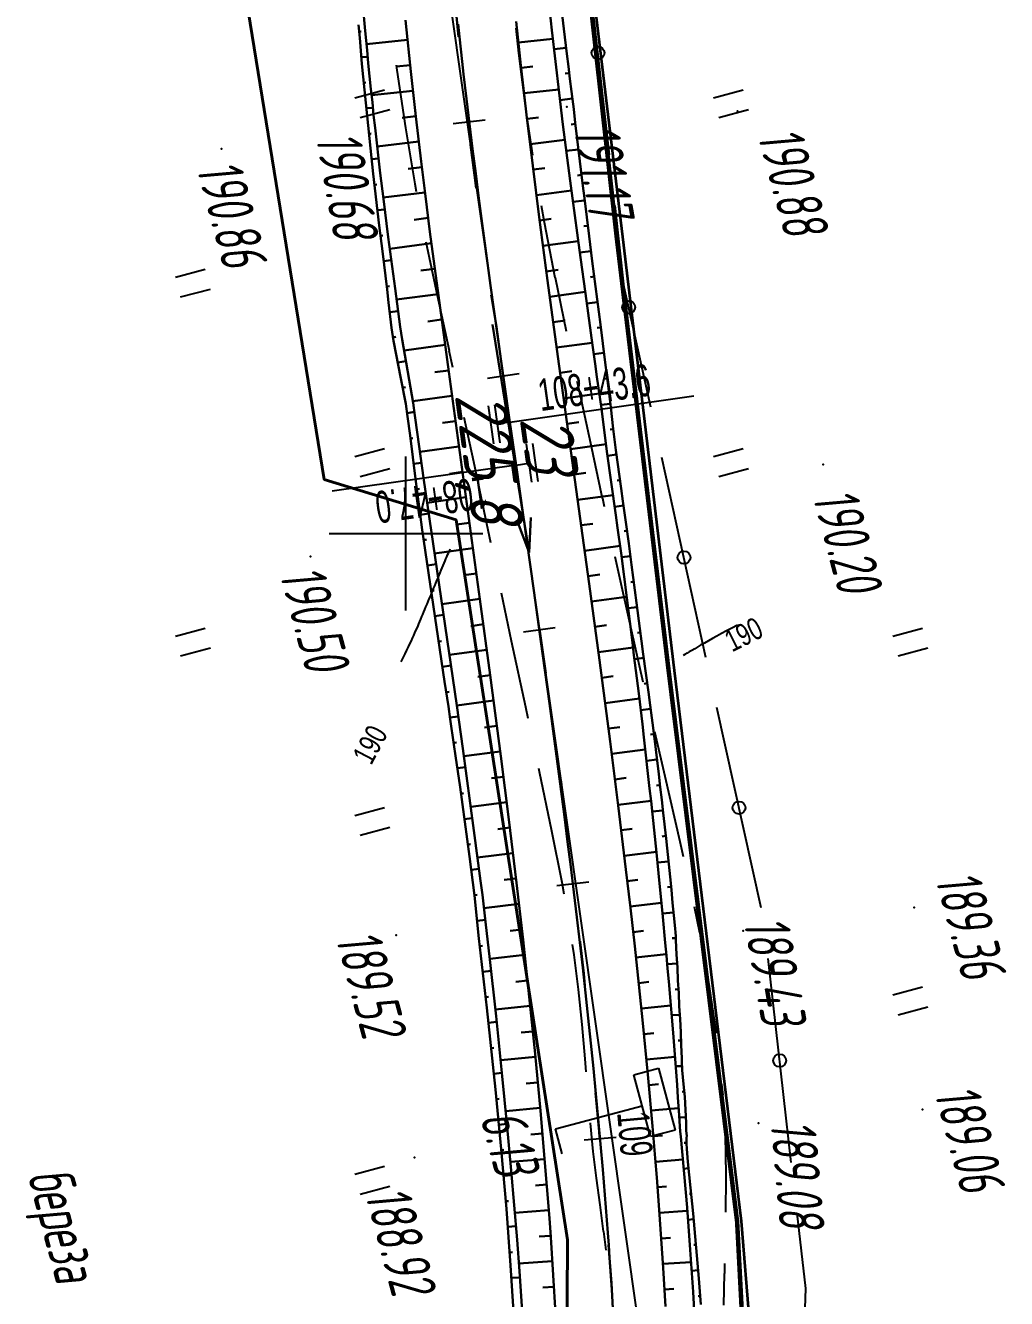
# Model space of a CAD drawing. Header units: millimetres. Extents: x -1799 to 6962, y -1020 to 4121.
# Drawn here: x 5764.7 to 5841.2, y 618.9 to 718.3 of the extents above; entities that cross this region are included whole.
import ezdxf

# ---------------------------------------------------------------- set-up
doc = ezdxf.new("R2010")
doc.units = ezdxf.units.MM
doc.linetypes.add('CONTI', pattern=[0])
doc.linetypes.add('STROT', pattern=[1.7, 0.5, -1.2])
for name, color, linetype, lineweight in [('10', 1, 'Continuous', 35), ('КОПИЯ_ОСЬ_13_ОТКОСЫ', 7, 'Continuous', 30), ('ОСЬ_ВЕРХ_ПОКРЫТИЯ_ГРАНИЦЫ_ПОЛОС', 7, 'Continuous', 30), ('ОСЬ_ВЕРХ_ПОКРЫТИЯ_ОСЬ', 1, 'Continuous', 30), ('Уклоны ПЧ', 5, 'Continuous', 30)]:
    doc.layers.add(name, color=color, linetype=linetype, lineweight=lineweight)
for name, color, linetype in [('_Ростелеком', 6, 'Continuous'), ('GOR_BDEFAULT', 212, 'CONTI'), ('NAD_MDEFAULT', 7, 'CONTI'), ('PI_OTDEFAULT', 172, 'CONTI'), ('PI_TTDEFAULT', 5, 'CONTI'), ('PLN_O', 7, 'CONTI'), ('SETKR', 2, 'CONTI'), ('SIT_LDEFAULT', 7, 'CONTI'), ('USLZNDEFAULT', 7, 'CONTI'), ('ZAPSKDEFAULT', 7, 'CONTI'), ('КОПИЯ_ОСЬ_ТАНГЕНСЫ', 1, 'Continuous'), ('ОСЬ_ВЕРХ_ПОКРЫТИЯ_ОТКОСЫ', 7, 'Continuous'), ('ОСЬ_ВЕРХ_ПОКРЫТИЯ_ПИКЕТЫ', 1, 'Continuous'), ('ОСЬ_ВЕРХ_ПОКРЫТИЯ_РАЗБИВКА_КРИВ', 1, 'Continuous'), ('ОСЬ_ВЕРХ_ПОКРЫТИЯ_ТАНГЕНСЫ', 1, 'Continuous'), ('разметка', 7, 'Continuous')]:
    doc.layers.add(name, color=color, linetype=linetype)
doc.styles.add('eskd', font='spds.shx', dxfattribs={"width": 1.2, "oblique": 15})
doc.styles.add('SHRFT', font='TXT', dxfattribs={"width": 3.5})
doc.styles.get("Standard").update_dxf_attribs({"font": 'arial.ttf'})
doc.styles.add('STYLE1', font='romand.shx', dxfattribs={"width": 0.9})
doc.styles.add('ГОСТ', font='', dxfattribs={"oblique": 15, "height": 4})
doc.styles.get('ГОСТ').set_extended_font_data('GOST type A')
doc.linetypes.add('кабель_связи_проект.', pattern='A,10,-1,["/",STYLE1,S=3,R=0,X=0,Y=-1.5],-4.1', length=15.1)

# ---------------------------------------------------------------- blocks, each defined once
blk = doc.blocks.new('BL_333')
at = {"color": 0}
for p, q in [((0, -6), (0, 6)), ((-6, 0), (6, 0))]:
    blk.add_line(p, q, dxfattribs=at)
blk = doc.blocks.new('BL_2011')
at = {"color": 0}
for p, q in [((0, 0), (0, 2.4)), ((1.6, 0), (1.6, 2.4))]:
    blk.add_line(p, q, dxfattribs=at)
blk = doc.blocks.new('BL_13')
at = {"color": 0}
for p, q in [((-2.5, 7), (-2.5, 9)), ((-2.5, 9), (2.5, 9)), ((2.5, 9), (2.5, 7)), ((0, 7), (-2.5, 7)), ((0, 0), (0, 7)), ((2.5, 7), (0, 7)), ((2, 0), (0, 0))]:
    blk.add_line(p, q, dxfattribs=at)
blk = doc.blocks.new('Стрелка')
at = {"layer": 'Уклоны ПЧ', "ltscale": 2}
for points in [[(-0.023, -0.048), (-0.023, 17.972)], [(-0.023, -0.048), (-0.578, 2.622)], [(-0.023, -0.048), (0.532, 2.622)]]:
    blk.add_lwpolyline(points, dxfattribs=at)

msp = doc.modelspace()

# ---------------------------------------------------------------- linework, layer by layer
at = {"layer": '10'}
for points in [[(5791.986, 953.603), (5791.356, 869.793), (5788.866, 808.053), (5789.696, 780.673), (5780.206, 783.033), (5779.846, 777.413), (5780.636, 728.103), (5787.976, 682.863), (5798.266, 679.713), (5806.956, 623.533), (5806.826, 600.023), (5806.366, 595.693), (5796.156, 534.013), (5786.736, 494.343), (5786.736, 494.343), (5786.736, 494.343), (5786.736, 494.343), (5773.306, 448.933)], [(5806.826, 600.023), (5806.956, 623.533), (5798.266, 679.713), (5787.976, 682.863), (5780.636, 728.103), (5779.846, 777.413), (5780.206, 783.033), (5789.696, 780.673), (5788.866, 808.053), (5791.356, 869.793), (5791.986, 953.603)], [(5785.337, 439.04), (5802.246, 489.523), (5802.576, 490.563), (5812.706, 528.123), (5815.846, 539.793), (5823.526, 571.003), (5823.366, 574.003), (5821.176, 616.973), (5820.536, 624.983), (5815.316, 667.943), (5811.266, 701.793), (5811.266, 701.793), (5807.796, 730.883), (5807.706, 733.563), (5806.736, 764.043), (5806.736, 764.043), (5805.776, 794.043), (5805.296, 808.853), (5805.276, 823.823), (5805.226, 853.613), (5805.166, 883.413), (5805.086, 913.563)]]:
    msp.add_lwpolyline(points, dxfattribs=at)
at = {"layer": '_Ростелеком', "linetype": 'кабель_связи_проект.', "ltscale": 0.25, "const_width": 0.35}
msp.add_lwpolyline([(5811.586, 526.208), (5817.927, 551.218), (5821.624, 570.4), (5821.592, 598.019), (5820.193, 624.948), (5814.845, 667.959), (5810.795, 701.765), (5807.382, 732.315), (5806.419, 764.003), (5805.163, 808.887), (5805.276, 823.823), (5805.226, 853.613), (5805.166, 883.413), (5805.086, 913.563)], dxfattribs=at)
at = {"layer": 'GOR_BDEFAULT', "color": 212, "elevation": 190, "flags": 128}
for points in [[(5793.972, 668.619), (5794.132, 668.949), (5794.282, 669.249), (5794.422, 669.529), (5794.552, 669.789), (5794.662, 670.029), (5794.772, 670.259), (5794.872, 670.479), (5794.962, 670.679), (5795.052, 670.879), (5795.132, 671.069), (5795.212, 671.249), (5795.292, 671.429), (5795.362, 671.599), (5795.442, 671.779), (5795.512, 671.959), (5795.592, 672.149), (5795.662, 672.329), (5795.742, 672.529), (5795.832, 672.719), (5795.912, 672.919), (5795.992, 673.119), (5796.082, 673.319), (5796.162, 673.529), (5796.252, 673.729), (5796.332, 673.939), (5796.422, 674.149), (5796.502, 674.349), (5796.592, 674.559), (5796.682, 674.769), (5796.762, 674.969), (5796.852, 675.169), (5796.932, 675.379), (5797.022, 675.579), (5797.102, 675.769), (5797.182, 675.959), (5797.262, 676.149), (5797.332, 676.329), (5797.402, 676.499), (5797.472, 676.659), (5797.542, 676.819), (5797.602, 676.969), (5797.662, 677.109), (5797.712, 677.229), (5797.762, 677.349), (5797.812, 677.449)], [(5820.212, 671.489), (5819.772, 671.259), (5819.372, 671.039), (5818.982, 670.829), (5818.622, 670.629), (5818.272, 670.439), (5817.952, 670.259), (5817.652, 670.089), (5817.372, 669.939), (5817.122, 669.789), (5816.882, 669.649), (5816.662, 669.519), (5816.462, 669.409), (5816.282, 669.299), (5816.122, 669.199), (5815.972, 669.119)]]:
    msp.add_lwpolyline(points, dxfattribs=at)
at = {"layer": 'PI_TTDEFAULT', "color": 5}
for p in [(5806.902, 711.939, 191.168), (5820.222, 711.599, 190.877), (5791.492, 709.739, 190.682), (5779.962, 708.649, 190.864), (5826.912, 684.029, 190.199), (5786.892, 676.839, 190.5), (5834.002, 649.449, 189.363), (5793.592, 647.299, 189.524), (5820.672, 647.639, 189.429), (5834.662, 633.689, 189.061), (5821.852, 632.629, 189.083), (5795.012, 629.949, 188.924)]:
    msp.add_point(p, dxfattribs=at)
at = {"layer": 'PLN_O'}
for p, q in [((5810.222, 708.189), (5808.442, 724.089)), ((5811.382, 697.849), (5810.672, 704.219)), ((5813.452, 688.489), (5811.382, 697.849)), ((5817.762, 668.959), (5814.312, 684.579)), ((5822.062, 649.429), (5818.612, 665.049)), ((5824.422, 629.569), (5822.612, 645.469)), ((5825.552, 619.719), (5824.882, 625.599)), ((5825.222, 609.639), (5825.552, 619.719))]:
    msp.add_line(p, q, dxfattribs=at)
for centre in [(5809.332, 716.139), (5811.732, 696.299), (5816.042, 676.769), (5820.342, 657.239), (5823.512, 637.519)]:
    msp.add_circle(centre, 0.5, dxfattribs=at)
at = {"layer": 'SIT_LDEFAULT', "color": 7}
for p, q in [((5803.162, 716.109), (5802.952, 718.059)), ((5803.742, 711.579), (5803.162, 716.109)), ((5793.582, 715.189), (5793.632, 714.789)), ((5793.632, 714.789), (5794.302, 710.279)), ((5804.262, 708.149), (5803.742, 711.579)), ((5794.302, 710.279), (5795.042, 705.919)), ((5795.042, 705.919), (5795.152, 705.329)), ((5805.162, 702.909), (5804.932, 704.209)), ((5806.002, 698.589), (5805.162, 702.909)), ((5795.912, 701.399), (5796.782, 697.239)), ((5806.882, 694.399), (5806.012, 698.589)), ((5796.772, 697.239), (5797.712, 692.909)), ((5797.702, 692.909), (5797.992, 691.619)), ((5807.832, 689.969), (5807.722, 690.489)), ((5808.772, 685.659), (5807.832, 689.969)), ((5798.862, 687.709), (5799.622, 684.249)), ((5809.692, 681.359), (5808.772, 685.659)), ((5799.622, 684.249), (5800.542, 679.919)), ((5809.842, 680.719), (5809.702, 681.359)), ((5800.532, 679.919), (5800.952, 677.929)), ((5810.732, 676.579), (5810.682, 676.809)), ((5811.962, 671.099), (5810.732, 676.579)), ((5801.772, 674.019), (5802.562, 670.269)), ((5812.872, 667.049), (5811.952, 671.099)), ((5802.572, 670.269), (5803.672, 665.109)), ((5803.672, 665.109), (5803.862, 664.239)), ((5814.572, 659.689), (5813.772, 663.159)), ((5804.702, 660.319), (5804.752, 660.079)), ((5804.742, 660.079), (5805.702, 655.439)), ((5815.742, 654.569), (5814.572, 659.689)), ((5805.702, 655.439), (5806.502, 651.439)), ((5816.002, 653.409), (5815.742, 654.569)), ((5806.502, 651.439), (5806.672, 650.529)), ((5817.292, 647.479), (5816.862, 649.499)), ((5817.692, 645.389), (5817.302, 647.479)), ((5807.332, 646.579), (5807.452, 645.759)), ((5807.462, 645.759), (5807.792, 643.059)), ((5818.042, 643.289), (5817.682, 645.389)), ((5807.792, 643.059), (5808.062, 640.339)), ((5818.352, 641.189), (5818.032, 643.289)), ((5818.572, 639.649), (5818.362, 641.189)), ((5808.062, 640.339), (5808.302, 637.659)), ((5808.302, 637.659), (5808.382, 636.629)), ((5819.092, 634.849), (5819.012, 635.679)), ((5819.232, 632.729), (5819.082, 634.849)), ((5808.722, 632.649), (5808.722, 632.629)), ((5808.722, 632.629), (5808.942, 630.419)), ((5819.322, 630.539), (5819.232, 632.729)), ((5808.942, 630.419), (5809.192, 628.339)), ((5819.342, 628.229), (5819.322, 630.539)), ((5809.192, 628.339), (5809.472, 626.259)), ((5819.322, 625.829), (5819.342, 628.229)), ((5809.472, 626.259), (5809.752, 624.179)), ((5819.322, 625.689), (5819.322, 625.829)), ((5809.762, 624.179), (5809.952, 622.729)), ((5819.162, 618.419), (5819.212, 620.889)), ((5819.222, 620.889), (5819.242, 621.689))]:
    msp.add_line(p, q, dxfattribs=at)
at = {"layer": 'КОПИЯ_ОСЬ_13_ОТКОСЫ'}
for points in [[(5805.432, 720.838), (5805.742, 717.906), (5806.018, 715.459), (5806.299, 713.011), (5806.596, 710.561), (5807.166, 706.146), (5807.892, 700.74), (5808.431, 696.799), (5808.911, 693.345), (5809.115, 691.863), (5809.255, 690.874), (5809.597, 688.399), (5810.038, 685.028), (5810.735, 680.073), (5810.87, 679.081), (5811.131, 677.094), (5812.023, 670.13), (5812.143, 669.133), (5812.515, 666.142), (5812.807, 663.748), (5812.916, 662.748), (5813.368, 658.748), (5813.477, 657.747), (5813.581, 656.745), (5813.898, 653.738), (5814.062, 652.132), (5814.394, 648.719), (5814.581, 646.709), (5814.678, 645.704), (5814.768, 644.698), (5814.861, 643.692), (5815.204, 639.664), (5815.441, 636.639), (5815.512, 635.63), (5815.579, 634.62), (5815.633, 633.608), (5815.737, 631.99), (5815.801, 631.591), (5816.284, 626.04), (5816.535, 622.752), (5816.759, 619.462), (5816.981, 615.607)], [(5805.432, 720.838), (5805.742, 717.905), (5806.018, 715.459), (5806.299, 713.011), (5806.596, 710.561), (5807.166, 706.146), (5807.891, 700.74), (5808.431, 696.799), (5808.911, 693.345), (5809.115, 691.863), (5809.255, 690.874), (5809.597, 688.399), (5810.038, 685.028), (5810.735, 680.073), (5810.869, 679.081), (5811.131, 677.094), (5812.023, 670.13), (5812.143, 669.132), (5812.515, 666.142), (5812.806, 663.748), (5812.917, 662.748), (5813.368, 658.748), (5813.477, 657.747), (5813.581, 656.745), (5813.898, 653.738), (5814.062, 652.132), (5814.394, 648.719), (5814.581, 646.709), (5814.678, 645.704), (5814.768, 644.698), (5814.861, 643.692), (5815.204, 639.664), (5815.441, 636.639), (5815.512, 635.63), (5815.579, 634.62), (5815.633, 633.608), (5815.737, 631.991), (5815.801, 631.591), (5816.283, 626.04), (5816.535, 622.752), (5816.759, 619.463), (5816.981, 615.607)], [(5806.333, 720.93), (5806.668, 718.006), (5806.906, 716.055), (5807.028, 715.08), (5807.146, 714.103), (5807.27, 713.126), (5807.397, 712.149), (5807.444, 711.758), (5807.564, 710.68), (5808.147, 705.775), (5808.273, 704.793), (5808.635, 701.843), (5808.889, 699.874), (5809.262, 696.915), (5809.394, 695.929), (5809.521, 694.941), (5809.889, 691.972), (5810.021, 690.983), (5810.332, 688.504), (5810.529, 686.815), (5810.74, 685.128), (5811.146, 682.154), (5811.285, 681.163), (5811.521, 679.509), (5811.74, 677.854), (5811.944, 676.197), (5812.076, 675.203), (5812.349, 673.215), (5812.601, 671.223), (5812.738, 670.228), (5812.866, 669.232), (5813.276, 666.245), (5813.407, 665.248), (5813.544, 664.251), (5813.597, 663.854), (5813.712, 662.854), (5814.079, 659.856), (5814.192, 658.854), (5814.309, 657.853), (5814.416, 656.851), (5814.645, 654.847), (5814.852, 652.84), (5814.961, 651.836), (5815.059, 650.831), (5815.16, 649.826), (5815.252, 648.82), (5815.348, 647.814), (5815.381, 647.513), (5815.406, 647.21), (5815.423, 646.907), (5815.464, 645.793), (5815.537, 644.784), (5815.575, 643.771), (5815.641, 642.761), (5815.681, 641.748), (5815.737, 640.737), (5815.789, 639.725), (5815.829, 638.712), (5815.881, 637.7), (5815.879, 637.564), (5815.879, 637.429), (5815.881, 637.294), (5815.886, 637.158), (5815.892, 637.023), (5815.901, 636.888), (5815.912, 636.753), (5816.018, 635.679), (5816.108, 634.67), (5816.176, 633.659), (5816.229, 632.646), (5816.205, 632.033), (5816.257, 631.631), (5816.252, 631.486), (5816.249, 631.341), (5816.249, 631.196), (5816.251, 631.051), (5816.255, 630.905), (5816.261, 630.76), (5816.27, 630.615), (5816.341, 629.604), (5816.552, 627.587), (5816.751, 625.567), (5817.205, 620.509), (5817.364, 618.482)], [(5790.983, 719.885), (5791.171, 717.858), (5791.316, 716.34), (5791.408, 715.328), (5791.618, 713.309), (5791.727, 712.3), (5791.827, 711.291), (5791.939, 710.284), (5792.348, 706.765), (5792.594, 704.758), (5792.971, 701.754), (5793.496, 697.758), (5793.901, 694.769), (5794.059, 693.777), (5794.904, 688.833), (5795.048, 687.842), (5795.259, 686.356), (5795.72, 682.988), (5798.312, 665.219), (5798.791, 661.872), (5799.656, 655.472), (5800.174, 651.538), (5800.314, 650.455), (5800.59, 648.094), (5800.87, 645.634), (5801.381, 640.965), (5801.868, 636.294), (5802.227, 632.612), (5802.565, 628.928), (5803.018, 623.53), (5803.204, 621.078), (5803.602, 615.195)], [(5790.983, 719.885), (5791.171, 717.858), (5791.316, 716.34), (5791.408, 715.328), (5791.618, 713.309), (5791.726, 712.3), (5791.827, 711.291), (5791.939, 710.284), (5792.348, 706.765), (5792.594, 704.758), (5792.971, 701.754), (5793.496, 697.758), (5793.901, 694.769), (5794.059, 693.777), (5794.904, 688.833), (5795.048, 687.842), (5795.259, 686.356), (5795.72, 682.988), (5798.312, 665.219), (5798.791, 661.872), (5799.656, 655.472), (5800.174, 651.538), (5800.314, 650.455), (5800.59, 648.094), (5800.87, 645.634), (5801.381, 640.965), (5801.867, 636.294), (5802.227, 632.612), (5802.565, 628.928), (5803.018, 623.531), (5803.204, 621.078), (5803.602, 615.195)], [(5790.644, 718.315), (5790.738, 717.301), (5790.83, 716.287), (5790.914, 715.273), (5791.223, 712.241), (5791.314, 711.23), (5791.585, 708.71), (5791.803, 706.696), (5792.268, 702.679), (5792.509, 700.674), (5792.881, 697.674), (5792.987, 696.672), (5793.212, 694.673), (5793.379, 693.682), (5793.952, 690.722), (5794.337, 688.752), (5794.473, 687.76), (5794.665, 686.272), (5795.086, 682.897), (5795.62, 678.936), (5797.362, 667.098), (5797.658, 665.13), (5797.803, 664.145), (5798.098, 662.179), (5798.223, 661.294), (5798.569, 658.835), (5799.298, 653.427), (5799.698, 650.38), (5800.047, 647.032), (5800.656, 641.629), (5800.925, 639.174), (5801.133, 637.212), (5801.331, 635.249), (5801.777, 630.593), (5802.184, 625.933), (5802.517, 621.523), (5802.922, 615.158)], [(5794.309, 718.696), (5794.461, 717.189), (5794.727, 714.681), (5795.12, 711.177), (5795.534, 707.675), (5795.842, 705.179), (5796.222, 702.187), (5796.876, 697.21), (5797.685, 691.251), (5800.126, 673.522), (5800.926, 667.588), (5801.755, 661.263), (5802.379, 656.324), (5802.978, 651.382), (5803.49, 646.938), (5803.977, 642.492), (5804.43, 638.049), (5804.852, 633.602), (5805.353, 627.676), (5805.54, 625.207), (5805.645, 623.726), (5806.018, 617.8)], [(5802.961, 718.599), (5803.167, 716.63), (5803.326, 715.153), (5803.602, 712.69), (5803.761, 711.311), (5804.244, 707.316), (5804.747, 703.324), (5805.395, 698.388), (5806.201, 692.457), (5808.643, 674.72), (5809.446, 668.761), (5810.28, 662.397), (5810.909, 657.415), (5811.514, 652.43), (5811.863, 649.434), (5812.201, 646.436), (5812.525, 643.435), (5812.836, 640.431), (5813.227, 636.42), (5813.591, 632.406), (5813.802, 629.895), (5813.924, 628.386), (5814.114, 625.872), (5814.222, 624.362), (5814.422, 621.339), (5814.602, 618.316)], [(5790.693, 717.788), (5790.847, 717.802)], [(5803.132, 716.96), (5805.817, 717.24)], [(5794.463, 717.167), (5791.269, 716.83)], [(5806.846, 716.545), (5805.909, 716.431)], [(5790.871, 715.796), (5791.362, 715.836)], [(5794.674, 715.178), (5793.609, 715.066)], [(5803.346, 714.971), (5804.24, 715.072)], [(5807.091, 714.56), (5806.778, 714.522)], [(5791.063, 713.805), (5791.227, 713.822)], [(5803.568, 712.984), (5806.268, 713.286)], [(5794.891, 713.19), (5791.669, 712.83)], [(5807.341, 712.576), (5806.367, 712.449)], [(5791.261, 711.815), (5791.77, 711.861)], [(5795.117, 711.203), (5794.043, 711.079)], [(5803.798, 710.997), (5804.697, 711.104)], [(5807.575, 710.59), (5807.25, 710.551)], [(5791.466, 709.825), (5791.635, 709.844)], [(5804.036, 709.011), (5806.754, 709.341)], [(5795.349, 709.216), (5792.107, 708.832)], [(5807.811, 708.604), (5806.863, 708.491)], [(5791.68, 707.837), (5792.217, 707.895)], [(5795.589, 707.231), (5794.509, 707.098)], [(5804.279, 707.026), (5805.185, 707.138)], [(5808.047, 706.617), (5807.731, 706.58)], [(5791.901, 705.849), (5792.08, 705.87)], [(5804.527, 705.042), (5807.267, 705.388)], [(5795.833, 705.246), (5792.583, 704.845)], [(5808.292, 704.633), (5807.383, 704.521)], [(5792.131, 703.862), (5792.698, 703.928)], [(5796.085, 703.262), (5795.002, 703.124)], [(5804.781, 703.058), (5805.694, 703.178)], [(5808.537, 702.648), (5808.233, 702.61)], [(5792.364, 701.876), (5792.553, 701.899)], [(5805.042, 701.075), (5807.798, 701.437)], [(5796.341, 701.279), (5793.089, 700.851)], [(5808.787, 700.663), (5807.917, 700.551)], [(5792.606, 699.891), (5793.206, 699.965)], [(5796.602, 699.296), (5795.518, 699.153)], [(5805.303, 699.092), (5806.221, 699.213)], [(5809.04, 698.679), (5808.749, 698.643)], [(5792.852, 697.906), (5793.052, 697.931)], [(5805.569, 697.11), (5808.337, 697.486)], [(5796.863, 697.312), (5793.614, 696.885)], [(5809.291, 696.695), (5808.461, 696.584)], [(5793.072, 695.918), (5793.735, 695.993)], [(5797.132, 695.331), (5796.049, 695.184)], [(5805.838, 695.128), (5806.761, 695.253)], [(5809.549, 694.712), (5809.272, 694.678)], [(5793.336, 693.936), (5793.555, 693.973)], [(5797.401, 693.349), (5794.206, 692.915)], [(5806.107, 693.146), (5808.886, 693.523)], [(5809.796, 692.727), (5809.009, 692.63)], [(5793.71, 691.972), (5794.347, 692.095)], [(5797.67, 691.367), (5796.605, 691.222)], [(5806.378, 691.165), (5807.305, 691.292)], [(5810.051, 690.744), (5809.789, 690.711)], [(5794.091, 690.008), (5794.303, 690.05)], [(5797.942, 689.386), (5794.881, 688.964)], [(5806.651, 689.183), (5809.436, 689.567)], [(5810.3, 688.759), (5809.56, 688.666)], [(5794.434, 688.039), (5795.008, 688.118)], [(5798.215, 687.404), (5797.195, 687.264)], [(5806.924, 687.202), (5807.852, 687.33)], [(5810.534, 686.773), (5810.287, 686.742)], [(5794.692, 686.055), (5794.883, 686.079)], [(5798.488, 685.423), (5795.444, 685.004)], [(5807.197, 685.221), (5809.963, 685.602)], [(5810.786, 684.789), (5810.085, 684.693)], [(5794.939, 684.071), (5795.561, 684.148)], [(5798.761, 683.442), (5797.746, 683.302)], [(5807.47, 683.24), (5808.392, 683.366)], [(5811.057, 682.807), (5810.823, 682.775)], [(5795.195, 682.087), (5795.402, 682.115)], [(5799.034, 681.46), (5796.004, 681.043)], [(5807.742, 681.258), (5810.514, 681.64)], [(5811.334, 680.827), (5810.643, 680.726)], [(5795.463, 680.105), (5796.128, 680.195)], [(5799.306, 679.479), (5798.296, 679.34)], [(5808.015, 679.277), (5808.939, 679.404)], [(5811.611, 678.846), (5811.38, 678.815)], [(5795.74, 678.125), (5795.961, 678.157)], [(5799.579, 677.498), (5796.581, 677.085)], [(5808.288, 677.295), (5811.055, 677.676)], [(5811.864, 676.862), (5811.172, 676.778)], [(5796.031, 676.146), (5796.704, 676.245)], [(5799.852, 675.517), (5798.852, 675.379)], [(5808.561, 675.314), (5809.483, 675.441)], [(5812.12, 674.878), (5811.89, 674.847)], [(5796.322, 674.167), (5796.546, 674.2)], [(5800.124, 673.535), (5797.159, 673.127)], [(5808.83, 673.332), (5811.566, 673.701)], [(5812.39, 672.897), (5811.68, 672.807)], [(5796.613, 672.189), (5797.281, 672.287)], [(5800.392, 671.553), (5799.403, 671.42)], [(5809.097, 671.35), (5810.009, 671.473)], [(5812.644, 670.913), (5812.408, 670.88)], [(5796.904, 670.21), (5797.127, 670.243)], [(5800.659, 669.571), (5797.734, 669.177)], [(5809.364, 669.368), (5812.071, 669.733)], [(5812.907, 668.93), (5812.18, 668.83)], [(5797.195, 668.231), (5797.858, 668.329)], [(5800.926, 667.589), (5799.952, 667.458)], [(5809.626, 667.386), (5810.529, 667.504)], [(5813.179, 666.949), (5812.937, 666.916)], [(5797.489, 666.253), (5797.71, 666.286)], [(5801.186, 665.606), (5798.31, 665.229)], [(5809.886, 665.402), (5812.562, 665.753)], [(5813.446, 664.967), (5812.671, 664.86)], [(5797.784, 664.275), (5798.433, 664.37)], [(5801.446, 663.623), (5800.487, 663.497)], [(5810.146, 663.419), (5811.038, 663.536)], [(5813.697, 662.983), (5813.438, 662.953)], [(5798.08, 662.297), (5798.296, 662.329)], [(5801.706, 661.64), (5798.873, 661.269)], [(5810.403, 661.436), (5813.027, 661.771)], [(5813.939, 660.997), (5813.125, 660.898)], [(5798.361, 660.317), (5798.99, 660.405)], [(5801.96, 659.656), (5801.016, 659.536)], [(5810.655, 659.452), (5811.53, 659.562)], [(5814.175, 659.011), (5813.903, 658.981)], [(5798.636, 658.336), (5798.846, 658.364)], [(5802.211, 657.672), (5799.407, 657.321)], [(5810.903, 657.467), (5813.473, 657.786)], [(5814.398, 657.024), (5813.561, 656.935)], [(5798.903, 656.353), (5799.526, 656.437)], [(5802.457, 655.687), (5801.522, 655.572)], [(5811.147, 655.482), (5812.003, 655.587)], [(5814.623, 655.037), (5814.345, 655.005)], [(5799.17, 654.371), (5799.378, 654.399)], [(5802.7, 653.702), (5799.934, 653.367)], [(5811.387, 653.497), (5813.892, 653.797)], [(5814.831, 653.047), (5813.978, 652.959)], [(5799.434, 652.389), (5800.052, 652.47)], [(5802.938, 651.716), (5802.016, 651.606)], [(5811.622, 651.511), (5812.457, 651.608)], [(5815.037, 651.058), (5814.752, 651.03)], [(5799.694, 650.406), (5799.9, 650.433)], [(5803.171, 649.73), (5800.436, 649.413)], [(5811.853, 649.524), (5814.288, 649.808)], [(5815.229, 649.067), (5814.368, 648.989)], [(5799.902, 648.417), (5800.544, 648.484)], [(5803.399, 647.743), (5802.487, 647.639)], [(5812.077, 647.536), (5812.889, 647.628)], [(5815.415, 647.076), (5815.127, 647.059)], [(5800.115, 646.428), (5800.329, 646.452)], [(5803.622, 645.755), (5800.89, 645.452)], [(5812.297, 645.549), (5814.668, 645.805)], [(5815.516, 645.079), (5814.739, 645.023)], [(5800.339, 644.441), (5800.994, 644.515)], [(5803.84, 643.767), (5802.929, 643.668)], [(5812.512, 643.56), (5813.302, 643.646)], [(5815.62, 643.082), (5815.361, 643.065)], [(5800.563, 642.453), (5800.782, 642.478)], [(5804.052, 641.778), (5801.324, 641.494)], [(5812.718, 641.571), (5815.021, 641.809)], [(5815.718, 641.084), (5815.086, 641.049)], [(5800.784, 640.465), (5801.427, 640.536)], [(5804.256, 639.789), (5803.347, 639.697)], [(5812.921, 639.581), (5813.689, 639.657)], [(5815.814, 639.086), (5815.603, 639.078)], [(5800.999, 638.477), (5801.214, 638.5)], [(5804.454, 637.799), (5801.741, 637.533)], [(5813.116, 637.591), (5815.35, 637.805)], [(5815.889, 637.088), (5815.408, 637.064)], [(5801.206, 636.488), (5801.841, 636.552)], [(5804.646, 635.808), (5803.742, 635.722)], [(5813.304, 635.6), (5814.049, 635.669)], [(5816.07, 635.097), (5815.91, 635.082)], [(5801.406, 634.498), (5801.617, 634.519)], [(5804.832, 633.817), (5802.135, 633.569)], [(5813.485, 633.608), (5815.623, 633.799)], [(5816.205, 633.101), (5815.667, 633.073)], [(5801.599, 632.507), (5802.231, 632.567)], [(5805.002, 631.824), (5804.103, 631.748)], [(5813.658, 631.615), (5814.371, 631.675)], [(5816.25, 631.106), (5816.07, 631.103)], [(5801.784, 630.516), (5801.995, 630.535)], [(5805.171, 629.831), (5802.505, 629.605)], [(5813.824, 629.622), (5815.957, 629.794)], [(5816.393, 629.112), (5816.02, 629.073)], [(5801.963, 628.524), (5802.595, 628.579)], [(5805.339, 627.838), (5804.451, 627.763)], [(5813.981, 627.628), (5814.692, 627.682)], [(5816.597, 627.122), (5816.473, 627.11)], [(5802.134, 626.531), (5802.345, 626.549)], [(5805.492, 625.844), (5802.841, 625.643)], [(5814.131, 625.634), (5816.304, 625.789)], [(5816.79, 625.131), (5816.359, 625.093)], [(5802.29, 624.537), (5802.929, 624.585)], [(5805.637, 623.849), (5804.753, 623.786)], [(5814.272, 623.639), (5814.996, 623.688)], [(5816.969, 623.139), (5816.825, 623.126)], [(5802.44, 622.543), (5802.654, 622.559)], [(5805.763, 621.853), (5803.158, 621.689)], [(5814.403, 621.643), (5816.604, 621.783)], [(5817.147, 621.147), (5816.651, 621.103)], [(5802.579, 620.548), (5803.237, 620.589)], [(5805.889, 619.857), (5805.02, 619.802)], [(5814.525, 619.647), (5815.259, 619.69)], [(5817.311, 619.154), (5817.146, 619.141)]]:
    msp.add_lwpolyline(points, dxfattribs=at)
at = {"layer": 'КОПИЯ_ОСЬ_ТАНГЕНСЫ'}
msp.add_line((5796.002, 732.669), (5819.172, 570.039), dxfattribs=at)
at = {"layer": 'ОСЬ_ВЕРХ_ПОКРЫТИЯ_ГРАНИЦЫ_ПОЛОС'}
for points in [[(5794.309, 718.696), (5794.461, 717.189), (5794.727, 714.681), (5795.12, 711.177), (5795.534, 707.675), (5795.842, 705.179), (5796.222, 702.187), (5796.876, 697.21), (5797.685, 691.251), (5800.126, 673.522), (5800.926, 667.588), (5801.755, 661.263), (5802.379, 656.324), (5802.978, 651.382), (5803.49, 646.938), (5803.977, 642.492), (5804.43, 638.049), (5804.852, 633.602), (5805.353, 627.676), (5805.54, 625.207), (5805.645, 623.726), (5806.018, 617.8)], [(5802.961, 718.599), (5803.167, 716.63), (5803.326, 715.153), (5803.602, 712.69), (5803.761, 711.311), (5804.244, 707.316), (5804.747, 703.324), (5805.395, 698.388), (5806.201, 692.457), (5808.643, 674.72), (5809.446, 668.761), (5810.28, 662.397), (5810.909, 657.415), (5811.514, 652.43), (5811.863, 649.434), (5812.201, 646.436), (5812.525, 643.435), (5812.836, 640.431), (5813.227, 636.42), (5813.591, 632.406), (5813.802, 629.895), (5813.924, 628.386), (5814.114, 625.872), (5814.222, 624.362), (5814.422, 621.339), (5814.602, 618.316)]]:
    msp.add_lwpolyline(points, dxfattribs=at)
at = {"layer": 'ОСЬ_ВЕРХ_ПОКРЫТИЯ_ОСЬ'}
msp.add_lwpolyline([(5798.421, 718.375), (5798.525, 717.402), (5798.631, 716.429), (5798.739, 715.457), (5798.849, 714.485), (5799.074, 712.542), (5799.307, 710.599), (5799.547, 708.657), (5799.793, 706.716), (5800.044, 704.776), (5800.3, 702.836), (5800.56, 700.897), (5800.958, 697.989), (5801.499, 694.114), (5802.461, 687.334), (5802.461, 687.334), (5802.939, 683.974), (5802.939, 683.974), (5804.328, 674.182), (5805.012, 669.285), (5805.549, 665.365), (5805.945, 662.425), (5806.334, 659.483), (5806.715, 656.541), (5806.964, 654.579), (5807.209, 652.616), (5807.45, 650.653), (5807.685, 648.689), (5807.915, 646.724), (5808.14, 644.759), (5808.36, 642.793), (5808.573, 640.827), (5808.78, 638.859), (5808.98, 636.892), (5809.174, 634.923), (5809.36, 632.954), (5809.539, 630.984), (5809.711, 629.013), (5809.793, 628.028), (5809.874, 627.042), (5809.952, 626.056), (5810.029, 625.07), (5810.103, 624.084), (5810.175, 623.097), (5810.245, 622.111), (5810.313, 621.124), (5810.378, 620.137), (5810.441, 619.15), (5810.502, 618.163)], dxfattribs=at)
at = {"layer": 'ОСЬ_ВЕРХ_ПОКРЫТИЯ_ОТКОСЫ'}
msp.add_lwpolyline([(5795.065, 711.665), (5795.12, 711.177), (5795.534, 707.675), (5795.842, 705.179), (5796.222, 702.187), (5796.876, 697.21), (5797.685, 691.251), (5800.126, 673.522), (5800.926, 667.588), (5801.755, 661.263), (5802.379, 656.324), (5802.978, 651.382), (5803.49, 646.938), (5803.977, 642.492), (5804.43, 638.049), (5804.852, 633.602), (5805.353, 627.676), (5805.54, 625.207), (5805.645, 623.726), (5806.018, 617.8)], dxfattribs=at)
at = {"layer": 'ОСЬ_ВЕРХ_ПОКРЫТИЯ_ПИКЕТЫ'}
for p, q in [((5798.046, 710.617), (5800.528, 710.918)), ((5800.709, 690.77), (5803.184, 691.121)), ((5803.516, 670.971), (5805.992, 671.316)), ((5806.128, 651.164), (5808.61, 651.467)), ((5808.254, 631.318), (5810.744, 631.542)), ((5808.254, 631.318), (5810.744, 631.542))]:
    msp.add_line(p, q, dxfattribs=at)
at = {"layer": 'ОСЬ_ВЕРХ_ПОКРЫТИЯ_РАЗБИВКА_КРИВ'}
for p, q in [((5802.461, 687.334), (5816.816, 689.379)), ((5800.764, 688.607), (5801.187, 685.637)), ((5801.259, 688.678), (5801.682, 685.708)), ((5802.461, 687.334), (5801.471, 687.193)), ((5803.718, 685.6), (5804.141, 682.63)), ((5804.213, 685.671), (5804.636, 682.701)), ((5802.939, 683.974), (5788.584, 681.929)), ((5802.939, 683.974), (5803.929, 684.115))]:
    msp.add_line(p, q, dxfattribs=at)
at = {"layer": 'ОСЬ_ВЕРХ_ПОКРЫТИЯ_ТАНГЕНСЫ'}
msp.add_line((5796.002, 732.669), (5819.172, 570.039), dxfattribs=at)
at = {"layer": 'разметка', "linetype": 'STROT', "lineweight": 30, "ltscale": 7}
msp.add_lwpolyline([(5794.376, 962.093, -0.038365), (5797.847, 870.979), (5796.512, 770.95, 0.018687), (5797.183, 732.745, 0.024103), (5801.402, 694.768), (5806.491, 659.047, -0.013983), (5810.41, 619.644, -0.088945), (5798.219, 507.671)], format="xyb", dxfattribs=at)

# ---------------------------------------------------------------- block references
at = {"layer": 'SETKR', "color": 82}
msp.add_blockref('BL_333', (5794.352, 678.639), dxfattribs=at)
at = {"layer": 'USLZNDEFAULT', "color": 7, "rotation": 285}
msp.add_blockref('BL_13', (5806.022, 632.179), dxfattribs=at)
at = {"layer": 'ZAPSKDEFAULT', "color": 7, "rotation": 285}
for p in [(5790.352, 712.639), (5818.352, 712.639), (5776.352, 698.639), (5790.352, 684.639), (5818.352, 684.639), (5776.352, 670.639), (5832.352, 670.639), (5790.352, 656.639), (5832.352, 642.639), (5790.352, 628.639)]:
    msp.add_blockref('BL_2011', p, dxfattribs=at)
at = {"layer": 'Уклоны ПЧ', "rotation": 9.215383945064923}
msp.add_blockref('Стрелка', (5803.991, 677.206), dxfattribs=at)

# ---------------------------------------------------------------- texts
at = {"layer": 'GOR_BDEFAULT', "color": 212, "style": 'SHRFT', "width": 0.75}
for rotation, p in [(26.7487, (5819.802, 669.351, 190)), (62.28619, (5791.639, 660.493, 190))]:
    msp.add_text('190', height=1.7223, rotation=rotation, dxfattribs=at).set_placement(p)
at = {"layer": 'NAD_MDEFAULT', "color": 7, "style": 'eskd', "oblique": 10, "width": 0.8}
for s, p in [('6.13', (5800.106, 633.106)), (' береза', (5764.421, 629.961))]:
    msp.add_text(s, height=3.5, rotation=285, dxfattribs=at).set_placement(p)
at = {"layer": 'PI_OTDEFAULT', "color": 172, "style": 'eskd', "oblique": 10, "width": 0.8}
for s, rotation, p in [('190.68', 280, (5787.301, 709.603)), ('191.17', 280, (5807.442, 710.169)), ('190.88', 285, (5821.762, 709.729)), ('190.86', 285, (5777.972, 707.191)), ('190.20', 285, (5826.052, 681.559)), ('190.50', 285, (5784.461, 675.524)), ('189.36', 285, (5835.628, 651.725)), ('189.43', 280, (5820.687, 648.389)), ('189.52', 285, (5788.838, 647.102)), ('189.06', 285, (5835.553, 635.041)), ('189.08', 275, (5822.791, 632.723)), ('188.92', 285, (5791.129, 627.088))]:
    msp.add_text(s, height=3.5, rotation=rotation, dxfattribs=at).set_placement(p)
at = {"layer": 'ОСЬ_ВЕРХ_ПОКРЫТИЯ_ПИКЕТЫ', "width": 0.6}
msp.add_text('109', height=2.5, rotation=275.13263, dxfattribs=at).set_placement((5810.826, 633.432))
at = {"layer": 'ОСЬ_ВЕРХ_ПОКРЫТИЯ_РАЗБИВКА_КРИВ', "width": 0.6}
for s, rotation, p in [('108+43.6', 8.1084, (5804.865, 688.181)), ('108+47.0', 188.1084, (5800.535, 683.127))]:
    msp.add_text(s, height=2.5, rotation=rotation, dxfattribs=at).set_placement(p)
at = {"layer": 'Уклоны ПЧ', "style": 'ГОСТ', "oblique": 15}
for s, p in [('225,8', (5798.146, 689.46)), ('23', (5803.219, 687.608))]:
    msp.add_text(s, height=4, rotation=277.79454, dxfattribs=at).set_placement(p)

doc.saveas('drawing.dxf')
